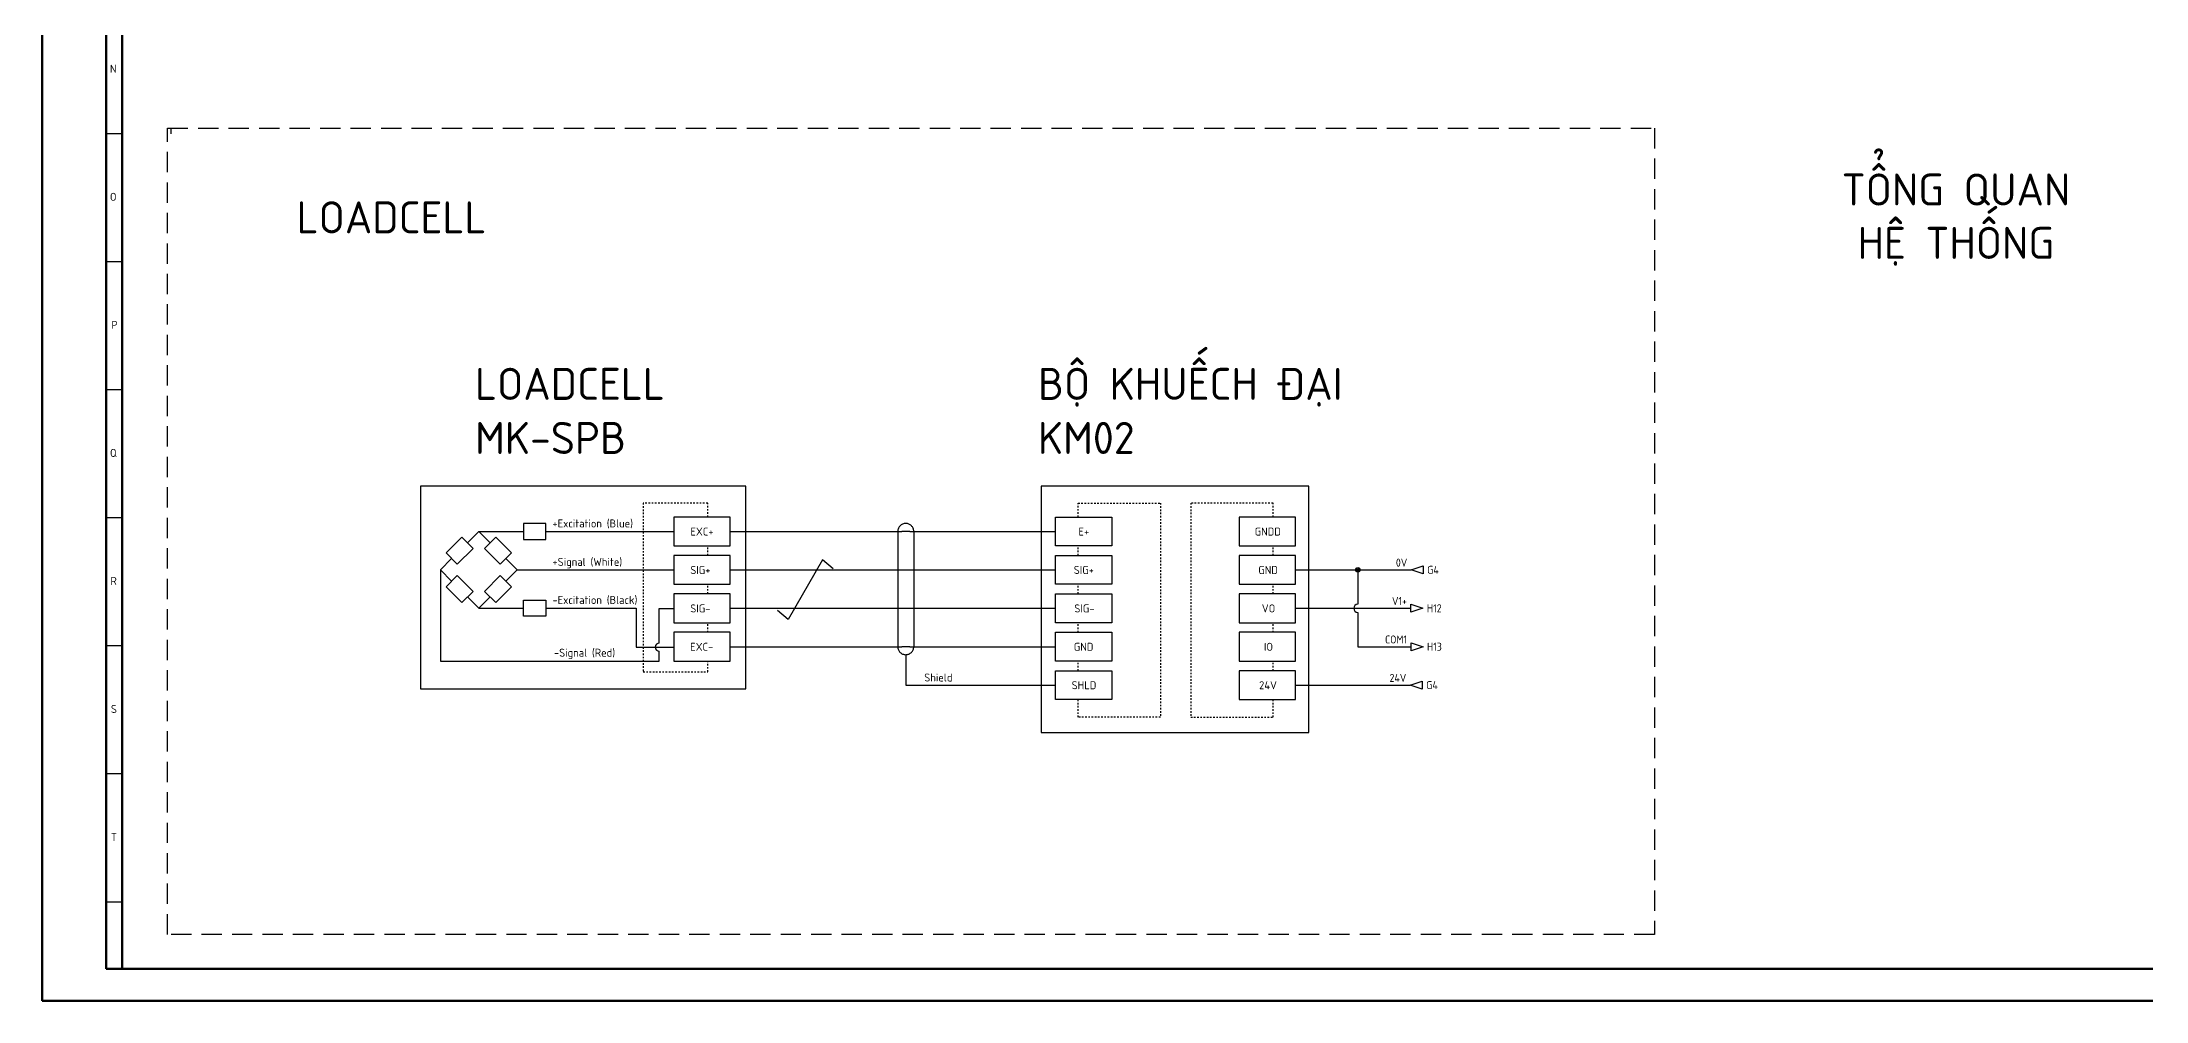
# Model space of a CAD drawing. Header units: inches. Extents: x 101 to 1290, y 110 to 951.
# Drawn here: x 101 to 758, y 110 to 410 of the extents above; entities that cross this region are included whole.
import ezdxf
from ezdxf.enums import TextEntityAlignment as Align

# ---------------------------------------------------------------- set-up
doc = ezdxf.new("R2010")
doc.units = ezdxf.units.IN
doc.header["$MEASUREMENT"] = 0
for name, pattern in [('AM_ISO02W050', [7.5, 6, -1.5]), ('DASHED', [19.05, 12.7, -6.35]), ('DASHED2', [9.525, 6.35, -3.175]), ('EPL_DASH', [1, 0.5, -0.5])]:
    doc.linetypes.add(name, pattern=pattern)
for name, color, linetype, lineweight in [('Chữ', 2, 'Continuous', 25), ('HARDNESS', 2, 'Continuous', 50), ('Net_dam', 7, 'Continuous', 50), ('pointline5x', 4, 'DASHED2', 25), ('SLIM', 3, 'Continuous', 25)]:
    doc.layers.add(name, color=color, linetype=linetype, lineweight=lineweight)
for name, color, linetype in [('device base', 6, 'EPL_DASH'), ('LINK', 9, 'Continuous'), ('Net_dut', 6, 'AM_ISO02W050'), ('SYMS', 7, 'Continuous'), ('WIREREF', 52, 'Continuous'), ('WIREREF_DEST', 52, 'Continuous'), ('XREF', 7, 'Continuous'), ('YEL_14_THHN', 2, 'Continuous')]:
    doc.layers.add(name, color=color, linetype=linetype)
doc.styles.add('TCVN', font='tcvn7284-2003r.ttf')
doc.styles.add('WD_IEC', font='ISOCP2.shx', dxfattribs={"width": 0.9, "height": 3.5})

# ---------------------------------------------------------------- blocks, each defined once
blk = doc.blocks.new('HW01_1')
blk.add_line((1.25, 0), (-1.25, 0))
at = {"linetype": 'DASHED'}
blk.add_arc((0, 0), 2.5, 0, 180, dxfattribs=at)
at = {"style": 'WD_IEC', "flags": 1}
for tag, p in [('INST', (-4.5, 8.25)), ('LOC', (-4.5, 4.75)), ('DESC1', (-4.5, -7.75)), ('XREF', (-4.5, -3.75)), ('DESC3', (-4.5, -14.75)), ('DESC2', (-4.5, -11.25))]:
    blk.add_attdef(tag, text='', height=2.5, dxfattribs=at).set_placement(p, align=Align.RIGHT)
at = {"style": 'WD_IEC'}
blk.add_attdef('TAG1', text='', height=2.5, dxfattribs=at).set_placement((-4.5, 1.25), align=Align.RIGHT)
at = {"style": 'WD_IEC', "flags": 1}
for tag, p, height in [('X8LINKL', (-2.5, 0), 0.32), ('X4TERM01', (-1.25, 0), 0.32), ('X1TERM01', (1.25, 0), 0.32), ('X8LINKR', (2.5, 0), 0.32), ('MFG', (3.06, -7.26), 1), ('ASSYCODE', (3.06, -10.26), 1), ('CAT', (3.06, -8.76), 1), ('FAMILY', (3.06, -11.76), 1), ('CATDESC', (3.06, -13.26), 1)]:
    blk.add_attdef(tag, p, '', height=height, dxfattribs=at)
at = {"style": 'WD_IEC'}
blk.add_attdef('RATING1', text='', height=2.5, dxfattribs=at).set_placement((3.25, -2), align=Align.MIDDLE_LEFT)
blk = doc.blocks.new('HW02_1')
blk.add_line((1.25, 0), (-1.25, 0))
at = {"linetype": 'DASHED'}
blk.add_arc((0, 0), 2.5, 180, 0, dxfattribs=at)
at = {"style": 'WD_IEC', "flags": 1}
for tag, p in [('INST', (-4.5, 8.25)), ('LOC', (-4.5, 4.75)), ('DESC1', (-4.5, -7.75)), ('XREF', (-4.5, -3.75)), ('DESC3', (-4.5, -14.75)), ('DESC2', (-4.5, -11.25))]:
    blk.add_attdef(tag, text='', height=2.5, dxfattribs=at).set_placement(p, align=Align.RIGHT)
at = {"style": 'WD_IEC'}
blk.add_attdef('TAG2', text='', height=2.5, dxfattribs=at).set_placement((-4.5, 1.25), align=Align.RIGHT)
at = {"style": 'WD_IEC', "flags": 1}
for tag, p, height in [('X2LINKL', (-2.5, 0), 0.32), ('X4TERM01', (-1.25, 0), 0.32), ('X1TERM01', (1.25, 0), 0.32), ('X2LINKR', (2.5, 0), 0.32), ('X8TERM02', (0, -2.5), 0.32), ('WD_NOTJUMPERED', (1.79, -2.5), 0.32), ('FAMILY', (3.06, -11.76), 1)]:
    blk.add_attdef(tag, p, '', height=height, dxfattribs=at)
blk.add_attdef('X8TERMDESC02', text='', height=2, dxfattribs=at).set_placement((0.25, -3.76), align=Align.TOP_LEFT)
at = {"style": 'WD_IEC'}
blk.add_attdef('RATING1', text='', height=2.5, dxfattribs=at).set_placement((3.25, -2), align=Align.MIDDLE_LEFT)
blk = doc.blocks.new('HA1D1')
blk.add_lwpolyline([(0, 0), (3.75, 1.25), (3.75, -1.25)], close=True)
at = {"style": 'WD_IEC'}
for tag, height, flags, p in [('WIRENO', 2.5, 8, (-1.25, 1)), ('SIGCODE', 1, 1, (5, 1.8))]:
    blk.add_attdef(tag, text='', height=height, dxfattribs=dict(at, flags=flags)).set_placement(p, align=Align.RIGHT)
at = {"style": 'WD_IEC', "flags": 1}
blk.add_attdef('X4TERM01', (0, 0), '', height=0.32, dxfattribs=at)
at = {"style": 'WD_IEC'}
blk.add_attdef('XREF', text='', height=2.5, dxfattribs=at).set_placement((5, 0), align=Align.MIDDLE_LEFT)
blk.add_attdef('DESC1', text='', height=2.5, dxfattribs=at).set_placement((-1.25, -1), align=Align.TOP_RIGHT)
blk = doc.blocks.new('HA1S1')
blk.add_lwpolyline([(0, 1.25), (3.75, 0), (0, -1.25)], close=True)
at = {"style": 'WD_IEC'}
for tag, height, flags, p in [('WIRENO', 2.5, 8, (-1.25, 1)), ('SIGCODE', 1, 1, (5, 1.8))]:
    blk.add_attdef(tag, text='', height=height, dxfattribs=dict(at, flags=flags)).set_placement(p, align=Align.RIGHT)
at = {"style": 'WD_IEC', "flags": 1}
blk.add_attdef('X4TERM01', (0, 0), '', height=0.32, dxfattribs=at)
at = {"style": 'WD_IEC'}
blk.add_attdef('XREF', text='', height=2.5, dxfattribs=at).set_placement((5, 0), align=Align.MIDDLE_LEFT)
blk.add_attdef('DESC1', text='', height=2.5, dxfattribs=at).set_placement((-1.25, -1), align=Align.TOP_RIGHT)
blk = doc.blocks.new('WDDOT')
for radius in [0.72, 0.449, 0.223]:
    blk.add_circle((0, 0), radius)

msp = doc.modelspace()

# ---------------------------------------------------------------- linework, layer by layer
msp.add_lwpolyline([(121.06, 120.07), (121.06, 941.06), (1280.06, 941.06)])
for points in [[(316.09, 261.22), (298.49, 261.22), (298.49, 252.22), (316.09, 252.22)], [(417.77, 261.22), (435.37, 261.22), (435.37, 252.22), (417.77, 252.22)], [(492.75, 261.22), (475.14, 261.22), (475.14, 252.22), (492.75, 252.22)], [(316.09, 249.22), (298.49, 249.22), (298.49, 240.22), (316.09, 240.22)], [(417.77, 249.22), (435.37, 249.22), (435.37, 240.22), (417.77, 240.22)], [(492.75, 249.22), (475.14, 249.22), (475.14, 240.22), (492.75, 240.22)], [(316.09, 237.22), (298.49, 237.22), (298.49, 228.22), (316.09, 228.22)], [(417.77, 237.22), (435.37, 237.22), (435.37, 228.22), (417.77, 228.22)], [(492.75, 237.22), (475.14, 237.22), (475.14, 228.22), (492.75, 228.22)], [(316.09, 225.22), (298.49, 225.22), (298.49, 216.22), (316.09, 216.22)], [(417.77, 225.22), (435.37, 225.22), (435.37, 216.22), (417.77, 216.22)], [(492.75, 225.22), (475.14, 225.22), (475.14, 216.22), (492.75, 216.22)], [(417.77, 213.22), (435.37, 213.22), (435.37, 204.22), (417.77, 204.22)], [(492.75, 213.22), (475.14, 213.22), (475.14, 204.22), (492.75, 204.22)]]:
    msp.add_lwpolyline(points, close=True)
at = {"layer": 'device base'}
for points in [[(309.06, 261.22), (309.06, 265.6), (288.89, 265.6), (288.89, 212.86), (309.06, 212.86), (309.06, 216.22)], [(424.8, 261.22), (424.8, 265.6), (450.51, 265.6), (450.51, 198.71), (424.8, 198.71), (424.8, 204.22)], [(485.72, 261.22), (485.72, 265.6), (460.01, 265.6), (460.01, 198.71), (485.72, 198.71), (485.72, 204.22)], [(309.06, 249.22), (309.06, 252.22)], [(424.8, 249.22), (424.8, 252.22)], [(485.72, 249.22), (485.72, 252.22)], [(309.06, 237.22), (309.06, 240.22)], [(424.8, 237.22), (424.8, 240.22)], [(485.72, 237.22), (485.72, 240.22)], [(309.06, 225.22), (309.06, 228.22)], [(424.8, 225.22), (424.8, 228.22)], [(485.72, 225.22), (485.72, 228.22)], [(424.8, 213.22), (424.8, 216.22)], [(485.72, 213.22), (485.72, 216.22)]]:
    msp.add_lwpolyline(points, dxfattribs=at)
at = {"layer": 'HARDNESS'}
msp.add_line((126.06, 936.06), (126.06, 120.07), dxfattribs=at)
at = {"layer": 'LINK'}
for points in [[(368.45, 256.72), (368.45, 220.72)], [(373.45, 256.72), (373.45, 220.72)]]:
    msp.add_lwpolyline(points, dxfattribs=at)
at = {"layer": 'Net_dam'}
for points in [[(101.06, 110.06), (101.06, 951.06), (1290.06, 951.06), (1290.06, 110.06), (101.06, 110.06)], [(121.06, 120.06), (121.06, 941.06), (1280.06, 941.06), (1280.06, 120.06)]]:
    msp.add_lwpolyline(points, close=True, dxfattribs=at)
at = {"layer": 'Net_dut'}
msp.add_line((141.32, 382.72), (141.32, 380.98), dxfattribs=at)
at = {"layer": 'pointline5x'}
msp.add_lwpolyline([(140.3, 382.72), (604.91, 382.72), (604.91, 130.82), (140.3, 130.82)], close=True, dxfattribs=at)
at = {"layer": 'SLIM'}
for p, q in [((121.06, 381.06), (126.06, 381.06)), ((121.06, 341.06), (126.06, 341.06)), ((121.06, 301.06), (126.06, 301.06)), ((121.06, 261.06), (126.06, 261.06)), ((121.06, 221.06), (126.06, 221.06)), ((121.06, 181.06), (126.06, 181.06)), ((121.06, 141.06), (126.06, 141.06))]:
    msp.add_line(p, q, dxfattribs=at)
for points in [[(320.99, 270.87), (219.28, 270.87), (219.28, 207.52), (320.99, 207.52)], [(496.92, 270.87), (413.29, 270.87), (413.29, 193.88), (496.92, 193.88)]]:
    msp.add_lwpolyline(points, close=True, dxfattribs=at)
at = {"layer": 'SYMS'}
for p, q in [((237.52, 256.72), (234, 253.2)), ((237.52, 256.72), (241.05, 253.2)), ((237.52, 256.72), (251.52, 256.72)), ((229.05, 248.25), (225.52, 244.72)), ((229.05, 241.2), (225.52, 244.72)), ((246, 248.25), (249.52, 244.72)), ((246, 241.2), (249.52, 244.72)), ((237.52, 232.72), (234, 236.25)), ((237.52, 232.72), (241.05, 236.25)), ((237.52, 232.72), (251.52, 232.72))]:
    msp.add_line(p, q, dxfattribs=at)
for points in [[(251.52, 254.22), (258.52, 254.22), (258.52, 259.22), (251.52, 259.22)], [(230.82, 246.48), (235.77, 251.43), (232.23, 254.96), (227.28, 250.01)], [(247.77, 250.01), (242.82, 254.96), (239.28, 251.43), (244.23, 246.48)], [(232.23, 234.48), (227.28, 239.43), (230.82, 242.96), (235.77, 238.01)], [(239.28, 238.01), (244.23, 242.96), (247.77, 239.43), (242.82, 234.48)], [(251.52, 235.22), (258.52, 235.22), (258.52, 230.22), (251.52, 230.22)]]:
    msp.add_lwpolyline(points, close=True, dxfattribs=at)
at = {"layer": 'YEL_14_THHN'}
for p, q in [((258.52, 256.72), (298.47, 256.72)), ((316.09, 256.72), (369.7, 256.72)), ((372.2, 256.72), (417.77, 256.72)), ((225.52, 244.72), (225.52, 216.16)), ((249.52, 244.72), (298.47, 244.72)), ((316.09, 244.72), (417.77, 244.72)), ((492.75, 244.72), (528.91, 244.72)), ((512.21, 244.72), (512.21, 233.99)), ((258.52, 232.72), (286.66, 232.72)), ((286.66, 232.72), (286.66, 220.56)), ((293.94, 221.83), (293.94, 232.67)), ((293.94, 232.67), (298.55, 232.67)), ((316.09, 232.72), (417.77, 232.72)), ((492.75, 232.72), (528.81, 232.72)), ((512.21, 231.45), (512.21, 220.72)), ((286.66, 220.56), (298.49, 220.56)), ((293.94, 216.16), (293.94, 219.29)), ((316.09, 220.72), (369.7, 220.72)), ((370.95, 218.22), (370.95, 208.72)), ((372.2, 220.72), (417.77, 220.72)), ((512.21, 220.72), (528.83, 220.72)), ((225.52, 216.16), (293.94, 216.16)), ((370.95, 208.72), (417.77, 208.72)), ((492.75, 208.72), (528.6, 208.72))]:
    msp.add_line(p, q, dxfattribs=at)
msp.add_lwpolyline([(348.29, 245.03), (344.96, 247.83), (334.2, 229.18), (330.86, 231.98)], dxfattribs=at)
for centre in [(512.21, 232.72), (293.94, 220.56)]:
    msp.add_arc(centre, 1.27, 90, 270, dxfattribs=at)

# ---------------------------------------------------------------- block references
at = {"layer": 'SYMS'}
for name, p in [('HW01_1', (370.95, 256.72)), ('WDDOT', (512.21, 244.72)), ('HW02_1', (370.95, 220.72))]:
    msp.add_blockref(name, p, dxfattribs=at)
ref = msp.add_blockref('HA1D1', (528.91, 244.72), dxfattribs=at)
ref.add_attrib('XREF', 'G4', dxfattribs={"layer": 'XREF', "height": 2.5, "style": 'WD_IEC'}).set_placement((533.91, 244.72), align=Align.MIDDLE_LEFT)
ref.add_attrib('WIRENO', '0V', dxfattribs={"layer": 'WIREREF_DEST', "height": 2.5, "style": 'WD_IEC', "flags": 8}).set_placement((527.66, 245.72), align=Align.RIGHT)
ref = msp.add_blockref('HA1S1', (528.81, 232.72), dxfattribs=at)
ref.add_attrib('XREF', 'H12', dxfattribs={"layer": 'XREF', "height": 2.5, "style": 'WD_IEC'}).set_placement((533.81, 232.72), align=Align.MIDDLE_LEFT)
ref.add_attrib('WIRENO', 'V1+', dxfattribs={"layer": 'WIREREF', "height": 2.5, "style": 'WD_IEC', "flags": 8}).set_placement((527.56, 233.72), align=Align.RIGHT)
ref = msp.add_blockref('HA1S1', (528.83, 220.72), dxfattribs=at)
ref.add_attrib('XREF', 'H13', dxfattribs={"layer": 'XREF', "height": 2.5, "style": 'WD_IEC'}).set_placement((533.83, 220.72), align=Align.MIDDLE_LEFT)
ref.add_attrib('WIRENO', 'COM1', dxfattribs={"layer": 'WIREREF', "height": 2.5, "style": 'WD_IEC', "flags": 8}).set_placement((527.58, 221.72), align=Align.RIGHT)
ref = msp.add_blockref('HA1D1', (528.6, 208.72), dxfattribs=at)
ref.add_attrib('XREF', 'G4', dxfattribs={"layer": 'XREF', "height": 2.5, "style": 'WD_IEC'}).set_placement((533.6, 208.72), align=Align.MIDDLE_LEFT)
ref.add_attrib('WIRENO', '24V', dxfattribs={"layer": 'WIREREF_DEST', "height": 2.5, "style": 'WD_IEC', "flags": 8}).set_placement((527.35, 209.72), align=Align.RIGHT)

# ---------------------------------------------------------------- texts
at = {"style": 'TCVN'}
for s, p in [('+Excitation (Blue)', (260.55, 257.97)), ('EXC+', (303.66, 255.43)), ('E+', (424.92, 255.43)), ('GNDD', (479.98, 255.43)), ('+Signal (White)', (260.55, 245.96)), ('SIG+', (303.61, 243.43)), ('SIG+', (423.45, 243.43)), ('GND', (481.11, 243.43)), ('-Excitation (Black)', (260.55, 234.06)), ('SIG-', (303.61, 231.43)), ('SIG-', (423.63, 231.43)), ('VO', (482.21, 231.43)), ('-Signal (Red)', (261.01, 217.59)), ('EXC-', (303.58, 219.43)), ('GND', (423.45, 219.43)), ('IO', (482.89, 219.43)), ('Shield', (376.72, 209.84)), ('SHLD', (422.78, 207.43)), ('24V', (481.36, 207.43))]:
    msp.add_text(s, height=2.5, dxfattribs=at).set_placement(p)
at = {"layer": 'Chữ', "char_height": 10, "attachment_point": 5, "style": 'TCVN'}
for s, width, insert in [('TỔNG QUAN HỆ THỐNG', 84.569, (699.1, 354.14)), ('LOADCELL', 111.25, (210.25, 354.83))]:
    msp.add_mtext_dynamic_manual_height_columns(s, width=width, gutter_width=25, heights=[0], dxfattribs=dict(at, insert=insert))
at = {"layer": 'SLIM', "style": 'TCVN'}
for s, p in [('N', (122.27, 400)), ('O', (122.27, 360)), ('P', (122.71, 320)), ('Q', (122.27, 280)), ('R', (122.44, 240)), ('S', (122.56, 200)), ('T', (122.57, 160))]:
    msp.add_text(s, height=2.5, dxfattribs=at).set_placement(p)
at = {"layer": 'SYMS', "style": 'TCVN'}
for s, p in [('BỘ KHUẾCH ĐẠI', (412.24, 297.82)), ('LOADCELL', (236.36, 297.82)), ('MK-SPB', (236.36, 280.93)), ('KM02', (412.24, 280.93))]:
    msp.add_text(s, height=10, dxfattribs=at).set_placement(p)

doc.saveas('drawing.dxf')
